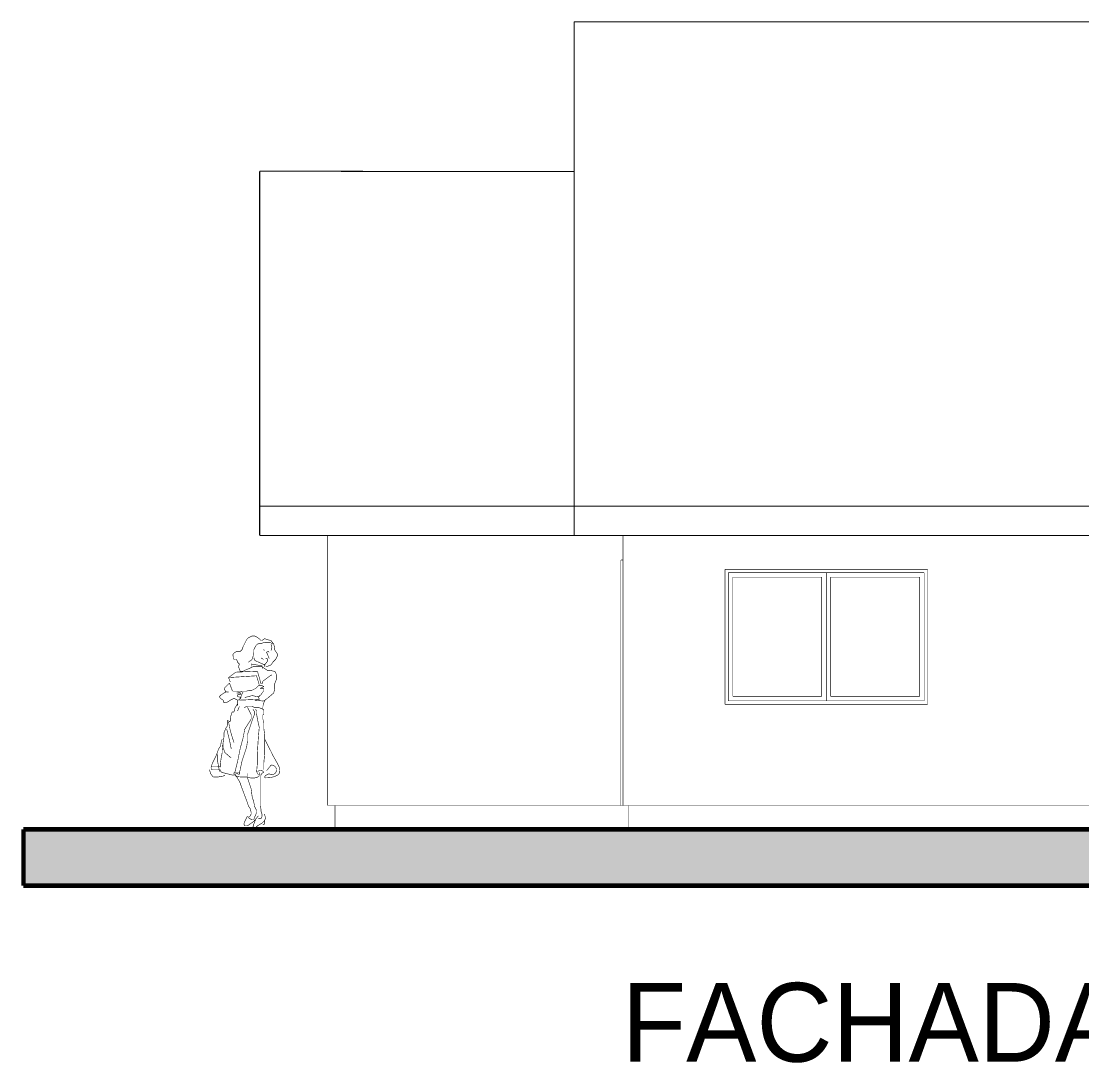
# Model space of a CAD drawing. Extents: x -27.1 to 14.4, y -13.6 to 27.5.
# Drawn here: x -27.11 to -17.68, y -13.56 to -4.3 of the extents above; entities that cross this region are included whole.
import ezdxf

# ---------------------------------------------------------------- set-up
doc = ezdxf.new("R2010")
doc.units = 0
doc.header["$MEASUREMENT"] = 0
for name, color, linetype, lineweight, plot in [('CLOSET', 7, 'Continuous', 0, False), ('CUBIERTAS', 7, 'Continuous', 0, False), ('MUROS_EXTERIORES', 7, 'Continuous', 0, False), ('TEXTO', 7, 'Continuous', 0, False), ('TRAMAS', 7, 'Continuous', 0, False)]:
    doc.layers.add(name, color=color, linetype=linetype, lineweight=lineweight, plot=plot)
pattern_1 = [(0, (0, 0), (0, 0.035), [0, -0.035])]
pattern_2 = [(45, (0, 0.3), (-0.0954594, 0.0954594), [0, -0.09, 0, -0.135]), (110, (0.3, 0.3), (-0.1268585, -0.0461727), [0, -0.066, 0, -0.114])]

# ---------------------------------------------------------------- blocks, each defined once
blk = doc.blocks.new('FILL_16')
at = {"layer": 'TRAMAS', "linetype": 'Continuous'}
h = blk.add_hatch(dxfattribs=at)
h.set_pattern_fill('25__', color=251, scale=0.0007, style=0)
h.set_pattern_definition(pattern_1)
h.paths.add_polyline_path([(-27.0876, -11.982), (-27.0876, -11.482), (-12.1097, -11.482), (-12.1097, -11.982)], flags=0)
blk = doc.blocks.new('FILL_37')
at = {"layer": 'TRAMAS', "linetype": 'Continuous'}
h = blk.add_hatch(dxfattribs=at)
h.set_pattern_fill('ALFOMBRA', color=251, scale=0.006, style=0)
h.set_pattern_definition(pattern_2)
h.paths.add_polyline_path([(-12.1097, -11.482), (-12.1097, -11.982), (-27.0876, -11.982), (-27.0876, -11.482)], flags=0)
blk = doc.blocks.new('FILL_38')
at = {"layer": 'TRAMAS', "linetype": 'Continuous'}
h = blk.add_hatch(dxfattribs=at)
h.set_pattern_fill('PAVIMENTO_MOSAICO_DE_PIEDRA', color=251, scale=0.1, style=0)
h.set_pattern_definition([(0, (0, 0), (0, 0.4), [0.1, -0.3]), (0, (0, 0.1), (0, 0.4), [0.1, -0.3]), (90, (0, 0), (-0.4, 0), [0.1, -0.3]), (90, (0.1, 0), (-0.4, 0), [0.1, -0.3]), (0, (0.2, 0.2), (0, 0.4), [0.1, -0.3]), (0, (0.2, 0.3), (0, 0.4), [0.1, -0.3]), (90, (0.2, 0.2), (-0.4, 0), [0.1, -0.3]), (90, (0.3, 0.2), (-0.4, 0), [0.1, -0.3]), (45, (0.1, 0.1), (-0.2, 0.2), [0.1414214, -0.1414214]), (-45, (0.1, 0), (0.2, 0.2), [0.1414214, -0.1414214])])
h.paths.add_polyline_path([(-21.9472, -11.982), (-21.9472, -11.482), (-6.9694, -11.482), (-6.9694, -11.982)], flags=0)
blk = doc.blocks.new('FILL_40')
at = {"layer": 'TRAMAS', "linetype": 'Continuous'}
h = blk.add_hatch(dxfattribs=at)
h.set_pattern_fill('25__', color=251, scale=0.0007, style=0)
h.set_pattern_definition(pattern_1)
h.paths.add_polyline_path([(-21.9472, -11.982), (-21.9472, -11.482), (-12.1097, -11.482), (-12.1097, -11.982)], flags=0)
blk = doc.blocks.new('FILL_41')
at = {"layer": 'TRAMAS', "linetype": 'Continuous'}
h = blk.add_hatch(dxfattribs=at)
h.set_pattern_fill('ALFOMBRA', color=251, scale=0.006, style=0)
h.set_pattern_definition(pattern_2)
h.paths.add_polyline_path([(-12.1097, -11.482), (-12.1097, -11.982), (-21.9472, -11.982), (-21.9472, -11.482)], flags=0)

msp = doc.modelspace()

# ---------------------------------------------------------------- linework, layer by layer
at = {"color": 0, "linetype": 'Continuous', "const_width": 0.005}
for points in [[(-25.1046, -9.7952), (-25.1287, -9.8434)], [(-25.1046, -9.7952), (-25.1287, -9.8434)], [(-25.0886, -9.7791), (-25.1046, -9.7952)], [(-25.0886, -9.7791), (-25.1046, -9.7952)], [(-25.0564, -9.763), (-25.0886, -9.7791)], [(-25.0564, -9.763), (-25.0886, -9.7791)], [(-25.0324, -9.763), (-25.0564, -9.763)], [(-25.0324, -9.763), (-25.0564, -9.763)], [(-25.0163, -9.7711), (-25.0324, -9.763)], [(-25.0163, -9.7711), (-25.0324, -9.763)], [(-24.9922, -9.7871), (-25.0163, -9.7711)], [(-24.9922, -9.7871), (-25.0163, -9.7711)], [(-24.9761, -9.8032), (-24.9922, -9.7871)], [(-24.9761, -9.8032), (-24.9922, -9.7871)], [(-24.9681, -9.8032), (-24.9761, -9.8032)], [(-24.9681, -9.8032), (-24.9761, -9.8032)], [(-24.944, -9.7871), (-24.9681, -9.8032)], [(-24.944, -9.7871), (-24.9681, -9.8032)], [(-24.9199, -9.7952), (-24.944, -9.7871)], [(-24.9199, -9.7952), (-24.944, -9.7871)], [(-24.8878, -9.8032), (-24.9199, -9.7952)], [(-24.8878, -9.8032), (-24.9199, -9.7952)], [(-24.8637, -9.8354), (-24.8878, -9.8032)], [(-24.8637, -9.8354), (-24.8878, -9.8032)], [(-25.1448, -9.8836), (-25.1608, -9.8996)], [(-25.1448, -9.8836), (-25.1608, -9.8996)], [(-25.1367, -9.8595), (-25.1448, -9.8836)], [(-25.1367, -9.8595), (-25.1448, -9.8836)], [(-25.1287, -9.8434), (-25.1367, -9.8595)], [(-25.1287, -9.8434), (-25.1367, -9.8595)], [(-25.0404, -9.8836), (-25.0243, -9.8514)], [(-25.0404, -9.8836), (-25.0243, -9.8514)], [(-25.0404, -9.9077), (-25.0404, -9.8836)], [(-25.0404, -9.9077), (-25.0404, -9.8836)], [(-25.0243, -9.8514), (-25.0083, -9.8354)], [(-25.0243, -9.8514), (-25.0083, -9.8354)], [(-25.0083, -9.8354), (-24.9842, -9.8273)], [(-25.0083, -9.8354), (-24.9842, -9.8273)], [(-24.9842, -9.8273), (-24.9681, -9.8273)], [(-24.9842, -9.8273), (-24.9681, -9.8273)], [(-24.9681, -9.8273), (-24.944, -9.8193)], [(-24.9681, -9.8273), (-24.944, -9.8193)], [(-24.944, -9.8916), (-24.9561, -9.8836)], [(-24.944, -9.8916), (-24.9561, -9.8836)], [(-24.944, -9.8193), (-24.8958, -9.8193)], [(-24.944, -9.8193), (-24.8958, -9.8193)], [(-24.8958, -9.8193), (-24.8717, -9.8354)], [(-24.8958, -9.8193), (-24.8717, -9.8354)], [(-24.8798, -9.8675), (-24.8878, -9.8354)], [(-24.8798, -9.8675), (-24.8878, -9.8354)], [(-24.8878, -9.8916), (-24.8798, -9.8675)], [(-24.8878, -9.8916), (-24.8798, -9.8675)], [(-24.8557, -9.8675), (-24.8637, -9.8354)], [(-24.8557, -9.8675), (-24.8637, -9.8354)], [(-24.8557, -9.8836), (-24.8557, -9.8675)], [(-24.8557, -9.8836), (-24.8557, -9.8675)], [(-24.8477, -9.8996), (-24.8557, -9.8836)], [(-24.8477, -9.8996), (-24.8557, -9.8836)], [(-25.217, -9.9157), (-25.2251, -9.9237)], [(-25.217, -9.9157), (-25.2251, -9.9237)], [(-25.2251, -9.9237), (-25.2251, -9.9398)], [(-25.2251, -9.9237), (-25.2251, -9.9398)], [(-25.2251, -9.9398), (-25.217, -9.972)], [(-25.2251, -9.9398), (-25.217, -9.972)], [(-25.193, -9.8996), (-25.217, -9.9157)], [(-25.193, -9.8996), (-25.217, -9.9157)], [(-25.217, -9.972), (-25.193, -9.972)], [(-25.217, -9.972), (-25.193, -9.972)], [(-25.1608, -9.8996), (-25.193, -9.8996)], [(-25.1608, -9.8996), (-25.193, -9.8996)], [(-25.193, -9.972), (-25.1849, -9.9961)], [(-25.193, -9.972), (-25.1849, -9.9961)], [(-25.0886, -9.9961), (-25.0564, -9.972)], [(-25.0886, -9.9961), (-25.0564, -9.972)], [(-25.0564, -9.972), (-25.0484, -9.9479)], [(-25.0564, -9.972), (-25.0484, -9.9479)], [(-25.0484, -9.9479), (-25.0404, -9.9077)], [(-25.0484, -9.9479), (-25.0404, -9.9077)], [(-25.0324, -9.98), (-25.0404, -9.9559)], [(-25.0324, -9.98), (-25.0404, -9.9559)], [(-24.944, -10.0202), (-25.0324, -9.98)], [(-24.944, -10.0202), (-25.0324, -9.98)], [(-24.9768, -9.9585), (-24.952, -9.972)], [(-24.9768, -9.9585), (-24.952, -9.972)], [(-24.9199, -9.988), (-24.944, -10.0202)], [(-24.9199, -9.988), (-24.944, -10.0202)], [(-24.936, -9.9639), (-24.9199, -9.9639)], [(-24.936, -9.9639), (-24.9199, -9.9639)], [(-24.928, -9.9077), (-24.9119, -9.8996)], [(-24.928, -9.9077), (-24.9119, -9.8996)], [(-24.9199, -9.9237), (-24.928, -9.9077)], [(-24.9199, -9.9237), (-24.928, -9.9077)], [(-24.9039, -9.9639), (-24.9199, -9.9237)], [(-24.9039, -9.9639), (-24.9199, -9.9237)], [(-24.9199, -9.9639), (-24.9199, -9.988)], [(-24.9199, -9.9639), (-24.9199, -9.988)], [(-24.9119, -9.8996), (-24.9039, -9.9077)], [(-24.9119, -9.8996), (-24.9039, -9.9077)], [(-24.8717, -9.9961), (-24.8477, -9.972)], [(-24.8717, -9.9961), (-24.8477, -9.972)], [(-24.8396, -9.9077), (-24.8477, -9.8996)], [(-24.8396, -9.9077), (-24.8477, -9.8996)], [(-24.8477, -9.972), (-24.8396, -9.9559)], [(-24.8477, -9.972), (-24.8396, -9.9559)], [(-24.8316, -9.9237), (-24.8396, -9.9077)], [(-24.8316, -9.9237), (-24.8396, -9.9077)], [(-24.8396, -9.9559), (-24.8316, -9.9398)], [(-24.8396, -9.9559), (-24.8316, -9.9398)], [(-24.8316, -9.9398), (-24.8316, -9.9237)], [(-24.8316, -9.9398), (-24.8316, -9.9237)], [(-25.2652, -10.1327), (-25.201, -10.0845)], [(-25.2652, -10.1327), (-25.201, -10.0845)], [(-25.201, -10.0845), (-25.0083, -10.0764)], [(-25.201, -10.0845), (-25.0083, -10.0764)], [(-25.1849, -9.9961), (-25.1689, -10.0121)], [(-25.1849, -9.9961), (-25.1689, -10.0121)], [(-25.1689, -10.0121), (-25.1769, -10.0362)], [(-25.1689, -10.0121), (-25.1769, -10.0362)], [(-25.1769, -10.0362), (-25.1608, -10.0764)], [(-25.1769, -10.0362), (-25.1608, -10.0764)], [(-25.1769, -10.0845), (-25.1528, -10.0764)], [(-25.1769, -10.0845), (-25.1528, -10.0764)], [(-25.1528, -10.0764), (-25.1367, -10.0764)], [(-25.1528, -10.0764), (-25.1367, -10.0764)], [(-25.1367, -10.0764), (-25.1046, -10.0604)], [(-25.1367, -10.0764), (-25.1046, -10.0604)], [(-25.1046, -10.0604), (-25.0805, -10.0523)], [(-25.1046, -10.0604), (-25.0805, -10.0523)], [(-25.0805, -10.0523), (-25.0645, -10.0443)], [(-25.0805, -10.0523), (-25.0645, -10.0443)], [(-25.0163, -10.0202), (-25.0645, -10.0121)], [(-25.0645, -10.0121), (-25.0645, -10.0362)], [(-25.0163, -10.0202), (-25.0645, -10.0121)], [(-25.0645, -10.0121), (-25.0645, -10.0362)], [(-25.0645, -10.0443), (-25.0484, -10.0362)], [(-25.0645, -10.0443), (-25.0484, -10.0362)], [(-25.0484, -10.0362), (-25.0243, -10.0362)], [(-25.0484, -10.0362), (-25.0243, -10.0362)], [(-25.0243, -10.0362), (-25.0002, -10.0362)], [(-25.0243, -10.0362), (-25.0002, -10.0362)], [(-24.9681, -10.0282), (-25.0163, -10.0202)], [(-24.9681, -10.0282), (-25.0163, -10.0202)], [(-25.0083, -10.0764), (-24.9761, -10.1889)], [(-25.0083, -10.0764), (-24.9761, -10.1889)], [(-25.0002, -10.0362), (-24.9681, -10.0362)], [(-25.0002, -10.0362), (-24.9681, -10.0362)], [(-24.9601, -10.0523), (-24.9681, -10.0282)], [(-24.9601, -10.0523), (-24.9681, -10.0282)], [(-24.9681, -10.0362), (-24.944, -10.0523)], [(-24.9681, -10.0362), (-24.944, -10.0523)], [(-24.944, -10.0121), (-24.944, -10.0202)], [(-24.944, -10.0121), (-24.944, -10.0202)], [(-24.944, -10.0202), (-24.944, -10.0362)], [(-24.944, -10.0202), (-24.944, -10.0362)], [(-24.944, -10.0523), (-24.9199, -10.0684)], [(-24.944, -10.0523), (-24.9199, -10.0684)], [(-24.936, -10.0282), (-24.928, -10.0362)], [(-24.936, -10.0282), (-24.928, -10.0362)], [(-24.928, -10.0362), (-24.8878, -10.0202)], [(-24.928, -10.0362), (-24.8878, -10.0202)], [(-24.9199, -10.0684), (-24.8958, -10.0684)], [(-24.9199, -10.0684), (-24.8958, -10.0684)], [(-24.8958, -10.0684), (-24.8637, -10.0764)], [(-24.8958, -10.0684), (-24.8637, -10.0764)], [(-24.8878, -10.0202), (-24.8717, -9.9961)], [(-24.8878, -10.0202), (-24.8717, -9.9961)], [(-24.8637, -10.0764), (-24.8477, -10.0845)], [(-24.8637, -10.0764), (-24.8477, -10.0845)], [(-24.8477, -10.0845), (-24.8396, -10.1086)], [(-24.8477, -10.0845), (-24.8396, -10.1086)], [(-25.3054, -10.2291), (-25.2572, -10.1809)], [(-25.3054, -10.2291), (-25.2572, -10.1809)], [(-25.2652, -10.1327), (-25.0163, -10.1166)], [(-25.2652, -10.1327), (-25.0163, -10.1166)], [(-25.2492, -10.1728), (-25.2652, -10.1327)], [(-25.2492, -10.1728), (-25.2652, -10.1327)], [(-25.2572, -10.1809), (-25.2331, -10.2452)], [(-25.2572, -10.1809), (-25.2331, -10.2452)], [(-25.0163, -10.1166), (-24.9922, -10.197)], [(-25.0163, -10.1166), (-24.9922, -10.197)], [(-24.9681, -10.1889), (-24.9601, -10.1648)], [(-24.9681, -10.1889), (-24.9601, -10.1648)], [(-24.9601, -10.1648), (-24.928, -10.1407)], [(-24.9601, -10.1648), (-24.928, -10.1407)], [(-24.928, -10.1407), (-24.8958, -10.1166)], [(-24.928, -10.1407), (-24.8958, -10.1166)], [(-24.8958, -10.1166), (-24.8798, -10.1086)], [(-24.8958, -10.1166), (-24.8798, -10.1086)], [(-24.8396, -10.1487), (-24.8557, -10.1889)], [(-24.8396, -10.1487), (-24.8557, -10.1889)], [(-24.8396, -10.1086), (-24.8396, -10.1487)], [(-24.8396, -10.1086), (-24.8396, -10.1487)], [(-25.3295, -10.2853), (-25.3054, -10.2693)], [(-25.3295, -10.2853), (-25.3054, -10.2693)], [(-25.2973, -10.2452), (-25.3054, -10.2291)], [(-25.2973, -10.2452), (-25.3054, -10.2291)], [(-25.3054, -10.2693), (-25.2893, -10.2612)], [(-25.3054, -10.2693), (-25.2893, -10.2612)], [(-25.2893, -10.2612), (-25.2973, -10.2452)], [(-25.2893, -10.2612), (-25.2973, -10.2452)], [(-25.2973, -10.2532), (-25.2813, -10.2612)], [(-25.2973, -10.2532), (-25.2813, -10.2612)], [(-25.2813, -10.2612), (-25.2652, -10.2612)], [(-25.2813, -10.2612), (-25.2652, -10.2612)], [(-25.2331, -10.2452), (-25.2251, -10.2532)], [(-25.2331, -10.2452), (-25.2251, -10.2532)], [(-25.2251, -10.2532), (-25.193, -10.2532)], [(-25.2251, -10.2532), (-25.193, -10.2532)], [(-25.193, -10.2532), (-25.1849, -10.2532)], [(-25.193, -10.2532), (-25.1849, -10.2532)], [(-25.193, -10.2693), (-25.1608, -10.2693)], [(-25.193, -10.2693), (-25.1608, -10.2693)], [(-25.1849, -10.2532), (-25.1769, -10.2612)], [(-25.1849, -10.2532), (-25.1769, -10.2612)], [(-25.1769, -10.2612), (-25.1608, -10.2612)], [(-25.1769, -10.2612), (-25.1608, -10.2612)], [(-25.1608, -10.2612), (-25.1448, -10.2532)], [(-25.1608, -10.2612), (-25.1448, -10.2532)], [(-25.1608, -10.2693), (-25.1608, -10.2853)], [(-25.1608, -10.2693), (-25.1608, -10.2853)], [(-25.1528, -10.2934), (-25.1367, -10.2612)], [(-25.1528, -10.2934), (-25.1367, -10.2612)], [(-25.1448, -10.2532), (-25.1287, -10.2532)], [(-25.1448, -10.2532), (-25.1287, -10.2532)], [(-25.1287, -10.2532), (-25.1046, -10.2532)], [(-25.1287, -10.2532), (-25.1046, -10.2532)], [(-25.1046, -10.2532), (-25.0805, -10.2452)], [(-25.1046, -10.2532), (-25.0805, -10.2452)], [(-25.0805, -10.2452), (-25.0564, -10.2452)], [(-25.0805, -10.2452), (-25.0564, -10.2452)], [(-25.0564, -10.2452), (-25.0404, -10.2371)], [(-25.0564, -10.2452), (-25.0404, -10.2371)], [(-25.0404, -10.2371), (-25.0243, -10.2291)], [(-25.0404, -10.2371), (-25.0243, -10.2291)], [(-25.0243, -10.2291), (-25.0002, -10.205)], [(-25.0243, -10.2291), (-25.0002, -10.205)], [(-25.0002, -10.205), (-24.9842, -10.205)], [(-25.0002, -10.205), (-24.9842, -10.205)], [(-24.9842, -10.205), (-24.9681, -10.205)], [(-24.9842, -10.205), (-24.9681, -10.205)], [(-24.9681, -10.2211), (-24.9842, -10.2291)], [(-24.9681, -10.2211), (-24.9842, -10.2291)], [(-24.9842, -10.2291), (-24.952, -10.2291)], [(-24.9842, -10.2291), (-24.952, -10.2291)], [(-24.9681, -10.2693), (-24.9761, -10.2853)], [(-24.9681, -10.2693), (-24.9761, -10.2853)], [(-24.9681, -10.205), (-24.952, -10.213)], [(-24.9681, -10.205), (-24.952, -10.213)], [(-24.952, -10.213), (-24.9681, -10.2211)], [(-24.952, -10.213), (-24.9681, -10.2211)], [(-24.952, -10.2532), (-24.9681, -10.2693)], [(-24.952, -10.2532), (-24.9681, -10.2693)], [(-24.952, -10.2291), (-24.952, -10.2532)], [(-24.952, -10.2291), (-24.952, -10.2532)], [(-24.8637, -10.2693), (-24.9199, -10.3175)], [(-24.8637, -10.2693), (-24.9199, -10.3175)], [(-24.8557, -10.2371), (-24.8637, -10.2693)], [(-24.8557, -10.2371), (-24.8637, -10.2693)], [(-24.8557, -10.1889), (-24.8557, -10.2371)], [(-24.8557, -10.1889), (-24.8557, -10.2371)], [(-25.3455, -10.3014), (-25.3295, -10.2853)], [(-25.3455, -10.3014), (-25.3295, -10.2853)], [(-25.3375, -10.3175), (-25.3455, -10.3014)], [(-25.3375, -10.3175), (-25.3455, -10.3014)], [(-25.3134, -10.3336), (-25.3375, -10.3175)], [(-25.3134, -10.3336), (-25.3375, -10.3175)], [(-25.3054, -10.3577), (-25.3134, -10.3336)], [(-25.3054, -10.3577), (-25.3134, -10.3336)], [(-25.2733, -10.3496), (-25.3054, -10.3577)], [(-25.2733, -10.3496), (-25.3054, -10.3577)], [(-25.2492, -10.3336), (-25.2733, -10.3496)], [(-25.2492, -10.3336), (-25.2733, -10.3496)], [(-25.2331, -10.3255), (-25.2492, -10.3336)], [(-25.2331, -10.3255), (-25.2492, -10.3336)], [(-25.217, -10.3175), (-25.2331, -10.3255)], [(-25.217, -10.3175), (-25.2331, -10.3255)], [(-25.201, -10.3255), (-25.217, -10.3175)], [(-25.201, -10.3255), (-25.217, -10.3175)], [(-25.209, -10.4059), (-25.1849, -10.3657)], [(-25.209, -10.4059), (-25.1849, -10.3657)], [(-25.1849, -10.3336), (-25.201, -10.3255)], [(-25.1849, -10.3336), (-25.201, -10.3255)], [(-25.1608, -10.2853), (-25.1849, -10.2853)], [(-25.1849, -10.2853), (-25.1849, -10.3014)], [(-25.1608, -10.2853), (-25.1849, -10.2853)], [(-25.1849, -10.2853), (-25.1849, -10.3014)], [(-25.1849, -10.3014), (-25.1528, -10.3095)], [(-25.1849, -10.3014), (-25.1528, -10.3095)], [(-25.1849, -10.3577), (-25.1849, -10.3336)], [(-25.1849, -10.3577), (-25.1849, -10.3336)], [(-25.1849, -10.3657), (-25.1849, -10.3577)], [(-25.1849, -10.3657), (-25.1849, -10.3577)], [(-25.1849, -10.3657), (-25.1849, -10.3577)], [(-25.1849, -10.3657), (-25.1849, -10.3577)], [(-25.1849, -10.3818), (-25.1849, -10.3657)], [(-25.1849, -10.3818), (-25.1849, -10.3657)], [(-25.1528, -10.3095), (-25.1769, -10.3336)], [(-25.1528, -10.3095), (-25.1769, -10.3336)], [(-24.9922, -10.3255), (-25.1689, -10.3336)], [(-24.9922, -10.3255), (-25.1689, -10.3336)], [(-25.1608, -10.3255), (-25.1528, -10.2934)], [(-25.1608, -10.3255), (-25.1528, -10.2934)], [(-25.0564, -10.2934), (-25.1207, -10.3095)], [(-25.0564, -10.2934), (-25.1207, -10.3095)], [(-25.0484, -10.2934), (-25.0564, -10.2934)], [(-25.0484, -10.2934), (-25.0564, -10.2934)], [(-25.0163, -10.3014), (-25.0484, -10.2934)], [(-25.0163, -10.3014), (-25.0484, -10.2934)], [(-24.952, -10.3416), (-25.0324, -10.3336)], [(-24.952, -10.3416), (-25.0324, -10.3336)], [(-24.9922, -10.3014), (-25.0163, -10.3014)], [(-24.9922, -10.3014), (-25.0163, -10.3014)], [(-25.0002, -10.3014), (-24.9922, -10.3255)], [(-25.0002, -10.3014), (-24.9922, -10.3255)], [(-24.9761, -10.2853), (-24.9922, -10.2934)], [(-24.9761, -10.2853), (-24.9922, -10.2934)], [(-24.9922, -10.2934), (-24.9922, -10.3014)], [(-24.9922, -10.2934), (-24.9922, -10.3014)], [(-24.9601, -10.3898), (-24.952, -10.3577)], [(-24.9601, -10.3898), (-24.952, -10.3577)], [(-24.9199, -10.3175), (-24.952, -10.3416)], [(-24.9199, -10.3175), (-24.952, -10.3416)], [(-24.952, -10.3577), (-24.936, -10.3255)], [(-24.952, -10.3577), (-24.936, -10.3255)], [(-25.2492, -10.4943), (-25.2411, -10.4621)], [(-25.2492, -10.4943), (-25.2411, -10.4621)], [(-25.2411, -10.4621), (-25.2331, -10.438)], [(-25.2411, -10.4621), (-25.2331, -10.438)], [(-25.2331, -10.438), (-25.217, -10.438)], [(-25.2331, -10.438), (-25.217, -10.438)], [(-25.217, -10.438), (-25.209, -10.4059)], [(-25.217, -10.438), (-25.209, -10.4059)], [(-25.1689, -10.3898), (-25.1849, -10.43)], [(-25.1689, -10.3898), (-25.1849, -10.43)], [(-25.0966, -10.3898), (-25.1287, -10.3978)], [(-25.0966, -10.3898), (-25.1287, -10.3978)], [(-25.0564, -10.3898), (-25.0966, -10.3898)], [(-25.0564, -10.3898), (-25.0966, -10.3898)], [(-25.0645, -10.4621), (-25.0966, -10.3978)], [(-25.0645, -10.4621), (-25.0966, -10.3978)], [(-25.0645, -10.5023), (-25.0645, -10.4621)], [(-25.0645, -10.5023), (-25.0645, -10.4621)], [(-25.0324, -10.3978), (-25.0564, -10.3898)], [(-25.0324, -10.3978), (-25.0564, -10.3898)], [(-25.0324, -10.438), (-25.0484, -10.4139)], [(-25.0324, -10.438), (-25.0484, -10.4139)], [(-25.0484, -10.4943), (-25.0324, -10.4541)], [(-25.0484, -10.4943), (-25.0324, -10.4541)], [(-25.0002, -10.3978), (-25.0324, -10.3978)], [(-25.0002, -10.3978), (-25.0324, -10.3978)], [(-25.0324, -10.4541), (-25.0324, -10.438)], [(-25.0324, -10.4541), (-25.0324, -10.438)], [(-25.0163, -10.43), (-25.0243, -10.4139)], [(-25.0163, -10.43), (-25.0243, -10.4139)], [(-25.0163, -10.4541), (-25.0163, -10.43)], [(-25.0163, -10.4541), (-25.0163, -10.43)], [(-25.0083, -10.5023), (-25.0163, -10.4541)], [(-25.0083, -10.5023), (-25.0163, -10.4541)], [(-24.9601, -10.4139), (-25.0002, -10.3978)], [(-24.9601, -10.4139), (-25.0002, -10.3978)], [(-24.9601, -10.4139), (-24.9601, -10.3898)], [(-24.9601, -10.4139), (-24.9601, -10.3898)], [(-24.952, -10.4219), (-24.9601, -10.4139)], [(-24.952, -10.4219), (-24.9601, -10.4139)], [(-24.9601, -10.5023), (-24.9601, -10.4621)], [(-24.9601, -10.4621), (-24.952, -10.4621)], [(-24.9601, -10.5023), (-24.9601, -10.4621)], [(-24.9601, -10.4621), (-24.952, -10.4621)], [(-24.952, -10.4621), (-24.952, -10.4219)], [(-24.952, -10.4621), (-24.952, -10.4219)], [(-25.2733, -10.5344), (-25.2733, -10.5103)], [(-25.2733, -10.5103), (-25.2572, -10.5264)], [(-25.2733, -10.5344), (-25.2733, -10.5103)], [(-25.2733, -10.5103), (-25.2572, -10.5264)], [(-25.2733, -10.5586), (-25.2733, -10.5344)], [(-25.2733, -10.5586), (-25.2733, -10.5344)], [(-25.2652, -10.5264), (-25.2492, -10.6068)], [(-25.2652, -10.5264), (-25.2492, -10.6068)], [(-25.2572, -10.5264), (-25.2492, -10.5184)], [(-25.2572, -10.5264), (-25.2492, -10.5184)], [(-25.2492, -10.5184), (-25.2492, -10.4943)], [(-25.2492, -10.5184), (-25.2492, -10.4943)], [(-25.1207, -10.5907), (-25.0645, -10.5023)], [(-25.1207, -10.5907), (-25.0645, -10.5023)], [(-25.0966, -10.6389), (-25.0645, -10.5425)], [(-25.0966, -10.6389), (-25.0645, -10.5425)], [(-25.0645, -10.5425), (-25.0484, -10.4943)], [(-25.0645, -10.5425), (-25.0484, -10.4943)], [(-24.9922, -10.5746), (-25.0083, -10.5023)], [(-24.9922, -10.5746), (-25.0083, -10.5023)], [(-24.952, -10.5344), (-24.9601, -10.5023)], [(-24.952, -10.5344), (-24.9601, -10.5023)], [(-24.952, -10.5827), (-24.952, -10.5344)], [(-24.952, -10.5827), (-24.952, -10.5344)], [(-25.3054, -10.6228), (-25.2893, -10.5827)], [(-25.3054, -10.6228), (-25.2893, -10.5827)], [(-25.3054, -10.655), (-25.3054, -10.6228)], [(-25.3054, -10.655), (-25.3054, -10.6228)], [(-25.2893, -10.5827), (-25.2733, -10.5586)], [(-25.2893, -10.5827), (-25.2733, -10.5586)], [(-25.2572, -10.6871), (-25.2813, -10.5907)], [(-25.2572, -10.6871), (-25.2813, -10.5907)], [(-25.2492, -10.6068), (-25.217, -10.7112)], [(-25.2492, -10.6068), (-25.217, -10.7112)], [(-25.1367, -10.671), (-25.1207, -10.5907)], [(-25.1367, -10.671), (-25.1207, -10.5907)], [(-25.0966, -10.6952), (-25.0966, -10.6389)], [(-25.0966, -10.6952), (-25.0966, -10.6389)], [(-25.0002, -10.663), (-24.9922, -10.5746)], [(-25.0002, -10.663), (-24.9922, -10.5746)], [(-24.944, -10.6389), (-24.952, -10.5827)], [(-24.944, -10.6389), (-24.952, -10.5827)], [(-24.944, -10.6791), (-24.944, -10.6389)], [(-24.944, -10.6791), (-24.944, -10.6389)], [(-25.3455, -10.7554), (-25.3375, -10.7434)], [(-25.3455, -10.7554), (-25.3375, -10.7434)], [(-25.3375, -10.7434), (-25.3341, -10.7292)], [(-25.3375, -10.7434), (-25.3341, -10.7292)], [(-25.3295, -10.7032), (-25.3341, -10.7292)], [(-25.3295, -10.7032), (-25.3341, -10.7292)], [(-25.3268, -10.6939), (-25.3295, -10.7032)], [(-25.3268, -10.6939), (-25.3295, -10.7032)], [(-25.3214, -10.6791), (-25.3268, -10.6939)], [(-25.3214, -10.6791), (-25.3268, -10.6939)], [(-25.3214, -10.7353), (-25.2973, -10.7996)], [(-25.3214, -10.7353), (-25.2973, -10.7996)], [(-25.3214, -10.7755), (-25.3134, -10.7434)], [(-25.3214, -10.7755), (-25.3134, -10.7434)], [(-25.3134, -10.7112), (-25.3054, -10.655)], [(-25.3134, -10.7112), (-25.3054, -10.655)], [(-25.3134, -10.7434), (-25.3134, -10.7112)], [(-25.3134, -10.7434), (-25.3134, -10.7112)], [(-25.2411, -10.7675), (-25.2572, -10.6871)], [(-25.2411, -10.7675), (-25.2572, -10.6871)], [(-25.1608, -10.7594), (-25.1367, -10.671)], [(-25.1608, -10.7594), (-25.1367, -10.671)], [(-25.1046, -10.7514), (-25.0966, -10.6952)], [(-25.1046, -10.7514), (-25.0966, -10.6952)], [(-25.0083, -10.7916), (-25.0002, -10.663)], [(-25.0083, -10.7916), (-25.0002, -10.663)], [(-24.944, -10.7353), (-24.944, -10.6791)], [(-24.8811, -10.8032), (-24.944, -10.6791)], [(-24.944, -10.7353), (-24.944, -10.6791)], [(-24.8811, -10.8032), (-24.944, -10.6791)], [(-24.944, -10.8077), (-24.944, -10.7353)], [(-24.944, -10.8077), (-24.944, -10.7353)], [(-25.3853, -10.8476), (-25.3777, -10.8318)], [(-25.3853, -10.8476), (-25.3777, -10.8318)], [(-25.3777, -10.8318), (-25.3709, -10.8156)], [(-25.3777, -10.8318), (-25.3709, -10.8156)], [(-25.3709, -10.8156), (-25.3616, -10.7916)], [(-25.3709, -10.8156), (-25.3616, -10.7916)], [(-25.3616, -10.7916), (-25.3578, -10.7801)], [(-25.3616, -10.7916), (-25.3578, -10.7801)], [(-25.3616, -10.88), (-25.3616, -10.8157)], [(-25.3616, -10.88), (-25.3616, -10.8157)], [(-25.3536, -10.7675), (-25.3578, -10.7801)], [(-25.3536, -10.7675), (-25.3578, -10.7801)], [(-25.3455, -10.7554), (-25.3536, -10.7675)], [(-25.3455, -10.7554), (-25.3536, -10.7675)], [(-25.3375, -10.896), (-25.3295, -10.8398)], [(-25.3375, -10.896), (-25.3295, -10.8398)], [(-25.3295, -10.8398), (-25.3214, -10.7996)], [(-25.3295, -10.8398), (-25.3214, -10.7996)], [(-25.3214, -10.7996), (-25.3214, -10.7755)], [(-25.3214, -10.7996), (-25.3214, -10.7755)], [(-25.2973, -10.7996), (-25.2411, -10.8478)], [(-25.2973, -10.7996), (-25.2411, -10.8478)], [(-25.1849, -10.88), (-25.1608, -10.7594)], [(-25.1849, -10.88), (-25.1608, -10.7594)], [(-25.1448, -10.8719), (-25.1207, -10.7996)], [(-25.1448, -10.8719), (-25.1207, -10.7996)], [(-25.1207, -10.7996), (-25.1046, -10.7514)], [(-25.1207, -10.7996), (-25.1046, -10.7514)], [(-25.0083, -10.888), (-25.0083, -10.7916)], [(-25.0083, -10.888), (-25.0083, -10.7916)], [(-24.952, -10.896), (-24.944, -10.8077)], [(-24.952, -10.896), (-24.944, -10.8077)], [(-24.8811, -10.8032), (-24.8798, -10.8077)], [(-24.8811, -10.8032), (-24.8798, -10.8077)], [(-24.8798, -10.8077), (-24.8698, -10.8279)], [(-24.8798, -10.8077), (-24.8698, -10.8279)], [(-24.8396, -10.88), (-24.8698, -10.8279)], [(-24.8396, -10.88), (-24.8698, -10.8279)], [(-25.4178, -10.9201), (-25.4201, -10.9326), (-25.4188, -10.9453)], [(-25.4178, -10.9201), (-25.4201, -10.9326), (-25.4188, -10.9453)], [(-25.4098, -10.8981), (-25.4178, -10.9201)], [(-25.4098, -10.8981), (-25.4178, -10.9201)], [(-25.4178, -10.9201), (-25.3777, -10.9201)], [(-25.4178, -10.9201), (-25.3777, -10.9201)], [(-25.4017, -10.88), (-25.4098, -10.8981)], [(-25.4017, -10.88), (-25.4098, -10.8981)], [(-25.3853, -10.8476), (-25.4017, -10.88)], [(-25.3853, -10.8476), (-25.4017, -10.88)], [(-25.3777, -10.9201), (-25.3616, -10.9201)], [(-25.3777, -10.9201), (-25.3616, -10.9201)], [(-25.3455, -10.9684), (-25.3616, -10.88)], [(-25.3455, -10.9684), (-25.3616, -10.88)], [(-25.3616, -10.9201), (-25.3375, -10.9282)], [(-25.3616, -10.9201), (-25.3375, -10.9282)], [(-25.3375, -10.9201), (-25.3375, -10.896)], [(-25.3375, -10.9201), (-25.3375, -10.896)], [(-25.3375, -10.9282), (-25.3375, -10.9201)], [(-25.3375, -10.9282), (-25.3375, -10.9201)], [(-25.209, -10.9764), (-25.1849, -10.88)], [(-25.209, -10.9764), (-25.1849, -10.88)], [(-25.1689, -10.9844), (-25.1448, -10.8719)], [(-25.1689, -10.9844), (-25.1448, -10.8719)], [(-25.0163, -10.9764), (-25.0083, -10.888)], [(-25.0163, -10.9764), (-25.0083, -10.888)], [(-24.952, -10.9523), (-24.952, -10.896)], [(-24.952, -10.9523), (-24.952, -10.896)], [(-24.9199, -10.9523), (-24.9011, -10.9276)], [(-24.9199, -10.9523), (-24.9011, -10.9276)], [(-24.8878, -10.9121), (-24.9011, -10.9276)], [(-24.8878, -10.9121), (-24.9011, -10.9276)], [(-24.8774, -10.9098), (-24.8829, -10.9097), (-24.8878, -10.9121)], [(-24.8774, -10.9098), (-24.8829, -10.9097), (-24.8878, -10.9121)], [(-24.8557, -10.9201), (-24.8774, -10.9098)], [(-24.8557, -10.9201), (-24.8774, -10.9098)], [(-24.8464, -10.93), (-24.8557, -10.9201)], [(-24.8464, -10.93), (-24.8557, -10.9201)], [(-24.8396, -10.9443), (-24.8464, -10.93)], [(-24.8396, -10.9443), (-24.8464, -10.93)], [(-24.8396, -10.88), (-24.8155, -10.9282)], [(-24.8396, -10.88), (-24.8155, -10.9282)], [(-24.8277, -10.9031), (-24.8396, -10.88)], [(-24.8277, -10.9031), (-24.8396, -10.88)], [(-24.8155, -10.9282), (-24.8277, -10.9031)], [(-24.8155, -10.9282), (-24.8277, -10.9031)], [(-24.8091, -10.9567), (-24.8107, -10.9421), (-24.8155, -10.9282)], [(-24.8091, -10.9567), (-24.8107, -10.9421), (-24.8155, -10.9282)], [(-25.4339, -10.9523), (-25.4258, -10.9844)], [(-25.4339, -10.9523), (-25.4258, -10.9844)], [(-25.4258, -10.9844), (-25.4017, -11.0166)], [(-25.4258, -10.9844), (-25.4017, -11.0166)], [(-25.4188, -10.9453), (-25.4155, -10.9503), (-25.4098, -10.9523)], [(-25.4188, -10.9453), (-25.4155, -10.9503), (-25.4098, -10.9523)], [(-25.4098, -10.9523), (-25.3696, -10.9523)], [(-25.4098, -10.9523), (-25.3696, -10.9523)], [(-25.4017, -11.0166), (-25.3616, -11.0166)], [(-25.4017, -11.0166), (-25.3616, -11.0166)], [(-25.3696, -10.9523), (-25.3375, -10.9523)], [(-25.3696, -10.9523), (-25.3375, -10.9523)], [(-25.3616, -11.0166), (-25.3134, -11.0085)], [(-25.3616, -11.0166), (-25.3134, -11.0085)], [(-25.3363, -10.9551), (-25.3375, -10.9523)], [(-25.3363, -10.9551), (-25.3375, -10.9523)], [(-25.3363, -10.9551), (-25.3375, -10.9603)], [(-25.3363, -10.9551), (-25.3375, -10.9603)], [(-25.3375, -10.9603), (-25.3309, -10.971)], [(-25.3375, -10.9603), (-25.3309, -10.971)], [(-25.3309, -10.971), (-25.3214, -10.9764)], [(-25.3309, -10.971), (-25.3214, -10.9764)], [(-25.3214, -10.9764), (-25.2893, -10.9844)], [(-25.3214, -10.9764), (-25.2893, -10.9844)], [(-25.3134, -11.0085), (-25.2973, -11.0005)], [(-25.3134, -11.0085), (-25.2973, -11.0005)], [(-25.2893, -10.9844), (-25.2572, -10.9925)], [(-25.2893, -10.9844), (-25.2572, -10.9925)], [(-25.2572, -10.9925), (-25.2251, -11.0005)], [(-25.2572, -10.9925), (-25.2251, -11.0005)], [(-25.2251, -11.0005), (-25.2193, -10.9997), (-25.2158, -10.9951), (-25.2166, -10.9893)], [(-25.2251, -11.0005), (-25.2193, -10.9997), (-25.2158, -10.9951), (-25.2166, -10.9893)], [(-25.209, -10.9764), (-25.2165, -10.9807), (-25.2166, -10.9893)], [(-25.209, -10.9764), (-25.2165, -10.9807), (-25.2166, -10.9893)], [(-25.209, -10.9764), (-25.1769, -10.9764)], [(-25.209, -10.9764), (-25.1769, -10.9764)], [(-25.2078, -10.9933), (-25.209, -11.0005)], [(-25.2078, -10.9933), (-25.209, -11.0005)], [(-25.209, -11.0005), (-25.201, -11.0005)], [(-25.209, -11.0005), (-25.201, -11.0005)], [(-25.209, -11.0005), (-25.2049, -11.0057), (-25.1991, -11.0089)], [(-25.209, -11.0005), (-25.2049, -11.0057), (-25.1991, -11.0089)], [(-25.193, -10.9844), (-25.2078, -10.9933)], [(-25.193, -10.9844), (-25.2078, -10.9933)], [(-25.201, -11.0005), (-25.193, -11.0166)], [(-25.201, -11.0005), (-25.193, -11.0166)], [(-25.1991, -11.0089), (-25.1762, -11.014), (-25.1528, -11.0166)], [(-25.1991, -11.0089), (-25.1762, -11.014), (-25.1528, -11.0166)], [(-25.18, -10.9906), (-25.1853, -10.985), (-25.193, -10.9844)], [(-25.18, -10.9906), (-25.1853, -10.985), (-25.193, -10.9844)], [(-25.193, -11.0166), (-25.1849, -11.0246)], [(-25.193, -11.0166), (-25.1849, -11.0246)], [(-25.1849, -11.0246), (-25.1849, -11.0326)], [(-25.1849, -11.0246), (-25.1849, -11.0326)], [(-25.18, -10.9906), (-25.175, -10.9947), (-25.1689, -10.9925)], [(-25.18, -10.9906), (-25.175, -10.9947), (-25.1689, -10.9925)], [(-25.1769, -10.9764), (-25.1689, -10.9764)], [(-25.1769, -10.9764), (-25.1689, -10.9764)], [(-25.1645, -10.9808), (-25.1658, -10.9777), (-25.1689, -10.9764)], [(-25.1645, -10.9808), (-25.1658, -10.9777), (-25.1689, -10.9764)], [(-25.1689, -10.9925), (-25.1645, -10.9808)], [(-25.1689, -10.9925), (-25.1645, -10.9808)], [(-25.1528, -11.0166), (-25.1223, -11.016)], [(-25.1528, -11.0166), (-25.1223, -11.016)], [(-25.1046, -11.0166), (-25.1223, -11.016)], [(-25.1046, -11.0166), (-25.1223, -11.016)], [(-25.0897, -11.0202), (-25.1046, -11.0166)], [(-25.0897, -11.0202), (-25.1046, -11.0166)], [(-25.0966, -10.9925), (-25.0966, -10.9844)], [(-25.0966, -10.9925), (-25.0966, -10.9844)], [(-25.0966, -11.0246), (-25.0966, -10.9925)], [(-25.0966, -11.0246), (-25.0966, -10.9925)], [(-25.0805, -11.0728), (-25.0966, -11.0246)], [(-25.0805, -11.0728), (-25.0966, -11.0246)], [(-25.0897, -11.0202), (-25.0725, -11.0246)], [(-25.0897, -11.0202), (-25.0725, -11.0246)], [(-25.0725, -11.0246), (-25.0587, -11.0258)], [(-25.0725, -11.0246), (-25.0587, -11.0258)], [(-25.0587, -11.0258), (-25.0324, -11.0246)], [(-25.0587, -11.0258), (-25.0324, -11.0246)], [(-25.0324, -11.0246), (-25.0159, -11.0212), (-25.0005, -11.0142)], [(-25.0324, -11.0246), (-25.0159, -11.0212), (-25.0005, -11.0142)], [(-25, -10.9629), (-25.0078, -10.9723), (-25.0083, -10.9844)], [(-25, -10.9629), (-25.0078, -10.9723), (-25.0083, -10.9844)], [(-25.0083, -10.9844), (-25.0046, -10.99), (-24.9986, -10.9927)], [(-25.0083, -10.9844), (-25.0046, -10.99), (-24.9986, -10.9927)], [(-25.0005, -11.0142), (-24.9947, -11.0084), (-24.9922, -11.0005)], [(-25.0005, -11.0142), (-24.9947, -11.0084), (-24.9922, -11.0005)], [(-24.9681, -10.9603), (-24.9844, -10.9579), (-25, -10.9629)], [(-24.9681, -10.9603), (-24.9844, -10.9579), (-25, -10.9629)], [(-24.9922, -11.0005), (-24.9938, -10.9953), (-24.9986, -10.9927)], [(-24.9922, -11.0005), (-24.9938, -10.9953), (-24.9986, -10.9927)], [(-24.9922, -10.9764), (-24.9842, -11.0005)], [(-24.9922, -10.9764), (-24.9842, -11.0005)], [(-24.9842, -11.0005), (-24.9842, -11.0246)], [(-24.9842, -11.0005), (-24.9842, -11.0246)], [(-24.9842, -11.0246), (-24.9842, -11.0568)], [(-24.9842, -11.0246), (-24.9842, -11.0568)], [(-24.9734, -10.9918), (-24.9761, -11.0005)], [(-24.9734, -10.9918), (-24.9761, -11.0005)], [(-24.9681, -10.9844), (-24.9734, -10.9918)], [(-24.9681, -10.9844), (-24.9734, -10.9918)], [(-24.9585, -10.9666), (-24.9681, -10.9603)], [(-24.9585, -10.9666), (-24.9681, -10.9603)], [(-24.9607, -10.9791), (-24.9681, -10.9844)], [(-24.9607, -10.9791), (-24.9681, -10.9844)], [(-24.952, -10.9764), (-24.9607, -10.9791)], [(-24.952, -10.9764), (-24.9607, -10.9791)], [(-24.952, -10.9764), (-24.9585, -10.9666)], [(-24.952, -10.9764), (-24.9585, -10.9666)], [(-24.9404, -11.0084), (-24.944, -11.0166)], [(-24.9404, -11.0084), (-24.944, -11.0166)], [(-24.944, -11.0166), (-24.9419, -11.0222), (-24.9364, -11.0246)], [(-24.944, -11.0166), (-24.9419, -11.0222), (-24.9364, -11.0246)], [(-24.9199, -10.9925), (-24.9404, -11.0084)], [(-24.9199, -10.9925), (-24.9404, -11.0084)], [(-24.9364, -11.0246), (-24.9038, -11.0226), (-24.8717, -11.0166)], [(-24.9364, -11.0246), (-24.9038, -11.0226), (-24.8717, -11.0166)], [(-24.928, -10.9603), (-24.9237, -10.9562)], [(-24.928, -10.9603), (-24.9237, -10.9562)], [(-24.9237, -10.9562), (-24.9199, -10.9523)], [(-24.9237, -10.9562), (-24.9199, -10.9523)], [(-24.8922, -10.9922), (-24.9061, -10.9886), (-24.9199, -10.9925)], [(-24.8922, -10.9922), (-24.9061, -10.9886), (-24.9199, -10.9925)], [(-24.8922, -10.9922), (-24.878, -10.9961), (-24.8637, -10.9925)], [(-24.8922, -10.9922), (-24.878, -10.9961), (-24.8637, -10.9925)], [(-24.8717, -11.0166), (-24.8502, -11.0096), (-24.8298, -10.9997)], [(-24.8717, -11.0166), (-24.8502, -11.0096), (-24.8298, -10.9997)], [(-24.8637, -10.9925), (-24.8509, -10.9827), (-24.8416, -10.9695)], [(-24.8637, -10.9925), (-24.8509, -10.9827), (-24.8416, -10.9695)], [(-24.8416, -10.9695), (-24.8382, -10.9571), (-24.8396, -10.9443)], [(-24.8416, -10.9695), (-24.8382, -10.9571), (-24.8396, -10.9443)], [(-24.8298, -10.9997), (-24.8215, -10.9931), (-24.8155, -10.9844)], [(-24.8298, -10.9997), (-24.8215, -10.9931), (-24.8155, -10.9844)], [(-24.8155, -10.9844), (-24.8107, -10.9709), (-24.8091, -10.9567)], [(-24.8155, -10.9844), (-24.8107, -10.9709), (-24.8091, -10.9567)], [(-25.1849, -11.0326), (-25.1769, -11.0407)], [(-25.1849, -11.0326), (-25.1769, -11.0407)], [(-25.1769, -11.0407), (-25.1689, -11.0568)], [(-25.1769, -11.0407), (-25.1689, -11.0568)], [(-25.1689, -11.0568), (-25.1608, -11.0728)], [(-25.1689, -11.0568), (-25.1608, -11.0728)], [(-25.1608, -11.0728), (-25.1528, -11.0969)], [(-25.1608, -11.0728), (-25.1528, -11.0969)], [(-25.1528, -11.0969), (-25.1287, -11.1612)], [(-25.1528, -11.0969), (-25.1287, -11.1612)], [(-25.0645, -11.121), (-25.0805, -11.0728)], [(-25.0645, -11.121), (-25.0805, -11.0728)], [(-25.0564, -11.1853), (-25.0645, -11.121)], [(-25.0564, -11.1853), (-25.0645, -11.121)], [(-24.9842, -11.0568), (-24.9842, -11.0889)], [(-24.9842, -11.0568), (-24.9842, -11.0889)], [(-24.9842, -11.0889), (-24.9842, -11.1371)], [(-24.9842, -11.0889), (-24.9842, -11.1371)], [(-25.1287, -11.1612), (-25.1046, -11.2255)], [(-25.1287, -11.1612), (-25.1046, -11.2255)], [(-25.0404, -11.2416), (-25.0564, -11.1853)], [(-25.0404, -11.2416), (-25.0564, -11.1853)], [(-24.9842, -11.1371), (-24.9842, -11.1773)], [(-24.9842, -11.1371), (-24.9842, -11.1773)], [(-24.9842, -11.1773), (-24.9842, -11.2094)], [(-24.9842, -11.1773), (-24.9842, -11.2094)], [(-24.9842, -11.2094), (-24.9842, -11.2335)], [(-24.9842, -11.2094), (-24.9842, -11.2335)], [(-25.1046, -11.2255), (-25.0886, -11.2737)], [(-25.1046, -11.2255), (-25.0886, -11.2737)], [(-25.0886, -11.2737), (-25.0725, -11.2978)], [(-25.0886, -11.2737), (-25.0725, -11.2978)], [(-25.0725, -11.2978), (-25.0645, -11.33)], [(-25.0725, -11.2978), (-25.0645, -11.33)], [(-25.0324, -11.2817), (-25.0404, -11.2416)], [(-25.0324, -11.2817), (-25.0404, -11.2416)], [(-25.0163, -11.3139), (-25.0324, -11.2817)], [(-25.0163, -11.3139), (-25.0324, -11.2817)], [(-24.9842, -11.2335), (-24.9842, -11.2737)], [(-24.9842, -11.2335), (-24.9842, -11.2737)], [(-24.9842, -11.2737), (-24.9761, -11.3059)], [(-24.9842, -11.2737), (-24.9761, -11.3059)], [(-24.9761, -11.3059), (-24.9761, -11.3219)], [(-24.9761, -11.3059), (-24.9761, -11.3219)], [(-25.0966, -11.3621), (-25.1207, -11.4103)], [(-25.0966, -11.3621), (-25.1207, -11.4103)], [(-25.0805, -11.3701), (-25.0886, -11.3701)], [(-25.0886, -11.3701), (-25.0805, -11.3862)], [(-25.0805, -11.3701), (-25.0886, -11.3701)], [(-25.0886, -11.3701), (-25.0805, -11.3862)], [(-25.0725, -11.3621), (-25.0805, -11.3701)], [(-25.0725, -11.3621), (-25.0805, -11.3701)], [(-25.0805, -11.3862), (-25.0564, -11.3942)], [(-25.0805, -11.3862), (-25.0564, -11.3942)], [(-25.0645, -11.346), (-25.0725, -11.3621)], [(-25.0645, -11.346), (-25.0725, -11.3621)], [(-25.0645, -11.33), (-25.0645, -11.346)], [(-25.0645, -11.33), (-25.0645, -11.346)], [(-25.0564, -11.3942), (-25.0404, -11.3942)], [(-25.0564, -11.3942), (-25.0404, -11.3942)], [(-25.0404, -11.4103), (-25.0002, -11.3621)], [(-25.0404, -11.4103), (-25.0002, -11.3621)], [(-25.0404, -11.3942), (-25.0324, -11.3701)], [(-25.0404, -11.3942), (-25.0324, -11.3701)], [(-25.0243, -11.3942), (-25.0404, -11.4344)], [(-25.0243, -11.3942), (-25.0404, -11.4344)], [(-25.0324, -11.3701), (-25.0243, -11.3541)], [(-25.0324, -11.3701), (-25.0243, -11.3541)], [(-25.0243, -11.3541), (-25.0163, -11.33)], [(-25.0243, -11.3541), (-25.0163, -11.33)], [(-25.0163, -11.33), (-25.0163, -11.3139)], [(-25.0163, -11.33), (-25.0163, -11.3139)], [(-24.9761, -11.3862), (-25.0002, -11.3862)], [(-24.9761, -11.3862), (-25.0002, -11.3862)], [(-24.9761, -11.3219), (-24.9681, -11.346)], [(-24.9761, -11.3219), (-24.9681, -11.346)], [(-24.9681, -11.3701), (-24.9761, -11.3862)], [(-24.9681, -11.3701), (-24.9761, -11.3862)], [(-24.9681, -11.346), (-24.9681, -11.3701)], [(-24.9681, -11.346), (-24.9681, -11.3701)], [(-24.9681, -11.4264), (-24.944, -11.4023)], [(-24.9681, -11.4264), (-24.944, -11.4023)], [(-24.944, -11.3541), (-24.944, -11.346)], [(-24.944, -11.3541), (-24.944, -11.346)], [(-24.936, -11.3782), (-24.944, -11.3541)], [(-24.936, -11.3782), (-24.944, -11.3541)], [(-24.944, -11.4023), (-24.936, -11.3782)], [(-24.944, -11.4023), (-24.936, -11.3782)], [(-24.944, -11.4344), (-24.944, -11.4023)], [(-24.944, -11.4344), (-24.944, -11.4023)], [(-25.1207, -11.4103), (-25.1287, -11.4344)], [(-25.1207, -11.4103), (-25.1287, -11.4344)], [(-25.1287, -11.4344), (-25.1207, -11.4505)], [(-25.1287, -11.4344), (-25.1207, -11.4505)], [(-25.1207, -11.4505), (-25.0966, -11.4505)], [(-25.1207, -11.4505), (-25.0966, -11.4505)], [(-25.0966, -11.4505), (-25.0404, -11.4103)], [(-25.0966, -11.4505), (-25.0404, -11.4103)], [(-25.0404, -11.4344), (-25.0484, -11.4585)], [(-25.0404, -11.4344), (-25.0484, -11.4585)], [(-25.0484, -11.4585), (-25.0243, -11.4666)], [(-25.0484, -11.4585), (-25.0243, -11.4666)], [(-25.0243, -11.4666), (-25.0083, -11.4505)], [(-25.0243, -11.4666), (-25.0083, -11.4505)], [(-25.0083, -11.4505), (-24.9681, -11.4264)], [(-25.0083, -11.4505), (-24.9681, -11.4264)], [(-24.9601, -11.4425), (-24.944, -11.4344)], [(-24.9601, -11.4425), (-24.944, -11.4344)]]:
    msp.add_lwpolyline(points, dxfattribs=at)
at = {"layer": 'CLOSET', "color": 7, "linetype": 'Continuous', "const_width": 0.005}
for points in [[(-24.3187, -11.2697), (-24.3187, -11.4697)], [(-21.7109, -11.2697), (-21.7109, -11.4697)]]:
    msp.add_lwpolyline(points, dxfattribs=at)
at = {"layer": 'CLOSET', "color": 5, "linetype": 'Continuous', "const_width": 0.04}
for points in [[(-27.0876, -11.482), (-27.0876, -11.982)], [(-6.9694, -11.482), (-27.0876, -11.482)], [(-6.9694, -11.982), (-27.0876, -11.982)]]:
    msp.add_lwpolyline(points, dxfattribs=at)
at = {"layer": 'CUBIERTAS', "color": 220, "linetype": 'Continuous', "const_width": 0.009}
for points in [[(-13.563, -4.3028), (-22.1943, -4.3028)], [(-22.1943, -4.5639), (-22.1943, -4.3028)], [(-22.1943, -4.5639), (-22.1943, -8.6086)], [(-22.1943, -5.6339), (-24.9886, -5.6323)], [(-24.9886, -5.6323), (-24.9886, -8.6086)], [(-24.9886, -8.6086), (-22.1943, -8.6086)], [(-24.9886, -8.8697), (-24.9886, -8.6086)], [(-22.1943, -8.6086), (-13.563, -8.6086)], [(-22.1943, -8.8697), (-22.1943, -8.6086)], [(-24.9886, -8.8697), (-22.1943, -8.8697)], [(-22.1943, -8.8697), (-13.563, -8.8697)]]:
    msp.add_lwpolyline(points, dxfattribs=at)
at = {"layer": 'MUROS_EXTERIORES', "color": 7, "linetype": 'Continuous', "const_width": 0.005}
for points in [[(-24.3839, -8.8697), (-24.3839, -11.2697)], [(-21.7598, -8.8697), (-21.7598, -11.2697)], [(-21.7789, -9.0871), (-21.7789, -11.2697)], [(-21.7789, -9.0871), (-21.7598, -9.0871)], [(-20.8536, -9.1697), (-19.0536, -9.1697)], [(-20.8536, -10.3697), (-20.8536, -9.1697)], [(-19.9536, -9.1997), (-20.8236, -9.1997)], [(-20.8236, -9.1997), (-20.8236, -10.3397)], [(-19.0836, -9.1997), (-19.9536, -9.1997)], [(-19.9536, -9.1997), (-19.9536, -10.3397)], [(-19.0836, -10.3397), (-19.0836, -9.1997)], [(-19.0536, -9.1697), (-19.0536, -10.3697)], [(-20.7836, -10.2997), (-20.7836, -9.2397)], [(-20.7836, -9.2397), (-19.9936, -9.2397)], [(-19.9936, -9.2397), (-19.9936, -10.2997)], [(-19.9136, -10.2997), (-19.9136, -9.2397)], [(-19.9136, -9.2397), (-19.1236, -9.2397)], [(-19.1236, -9.2397), (-19.1236, -10.2997)], [(-19.0536, -10.3697), (-20.8536, -10.3697)], [(-20.8236, -10.3397), (-19.9536, -10.3397)], [(-19.9936, -10.2997), (-20.7836, -10.2997)], [(-19.9536, -10.3397), (-19.0836, -10.3397)], [(-19.1236, -10.2997), (-19.9136, -10.2997)], [(-24.3839, -11.2697), (-21.7789, -11.2697)], [(-24.3839, -11.2697), (-24.3839, -11.2697)], [(-21.7789, -11.2697), (-21.7598, -11.2697)], [(-21.7598, -11.2697), (-14.1816, -11.2697)], [(-21.7598, -11.2697), (-21.7598, -11.2697)]]:
    msp.add_lwpolyline(points, dxfattribs=at)

# ---------------------------------------------------------------- block references
at = {"layer": 'TRAMAS'}
for name in ['FILL_16', 'FILL_37', 'FILL_38', 'FILL_40', 'FILL_41']:
    msp.add_blockref(name, (0, 0), dxfattribs=at)

# ---------------------------------------------------------------- texts
at = {"layer": 'TEXTO', "linetype": 'Continuous', "lineweight": 0}
msp.add_text('FACHADA LATERAL', height=0.7, dxfattribs=at).set_placement((-21.7703, -13.5468))

doc.saveas('drawing.dxf')
